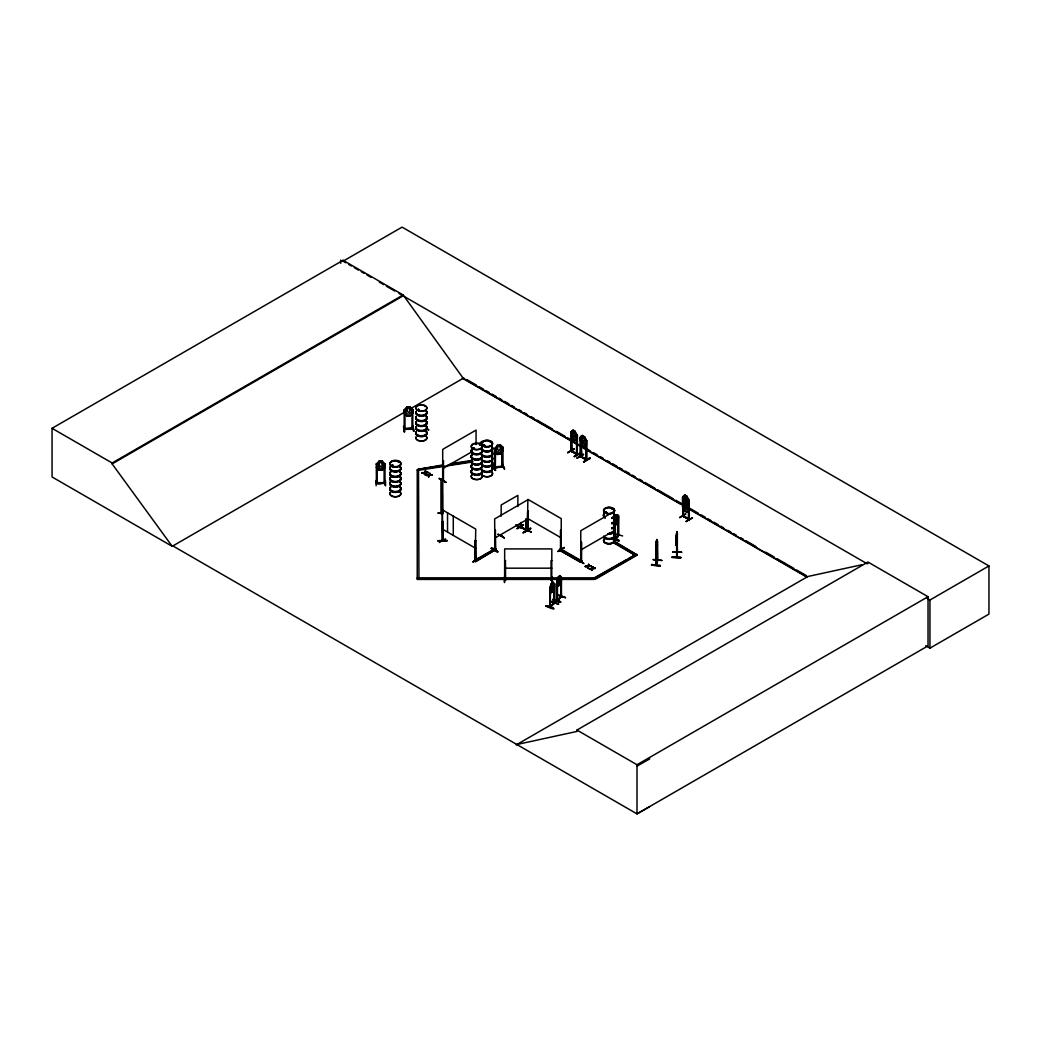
<?xml version="1.0" encoding="UTF-8"?>
<svg xmlns="http://www.w3.org/2000/svg" width="1041" height="1041" viewBox="0 0 1041 1041"><rect width="100%" height="100%" fill="white"/><g stroke="black" fill="none" stroke-linecap="round" stroke-linejoin="round"><path stroke-width="1.5" d="M676.468 536.622L676.689 533.187M676.26 541.112L676.845 531.587L677.418 552.719M676.585 536.609L676.559 535.79L676.637 542.921M676.507 533.356L676.338 537.52M672.07 557.403C699.591 558.028 653.423 556.48 680.879 557.781M676.91 539.967L677.092 532.94M553.825 584.001L554.189 603.481L554.437 602.192M556.974 581.047L557 600.878L561.541 596.571L561.203 577.182M676.403 542.895C676.923 537.729 675.622 542.921 676.338 540.813M676.845 540.747L676.988 535.998L676.507 542.465L676.559 535.79M676.624 541.997L676.39 543.493L676.65 535.79M571.08 431.937L571.704 451.56L571.548 450.792M585.992 440.434L585.927 459.836C588.074 458.222 583.507 459.185 580.995 456.413M684.015 504.469L685.577 503.402L687.125 506.303M687.112 506.16L685.264 502.647L684.588 504.872L685.264 507.787L686.644 507.396L685.941 503.05L687.06 501.593L685.616 502.53L684.132 499.823L685.238 502.777L684.171 504.573M688.4 499.966L688.973 519.667L689.116 500.24L688.322 499.849M651.562 564.469L660.267 565.354M660.189 565.979L651.484 565.081L660.189 565.927M656.311 564.834L657.652 560.253M657.118 560.735L657.691 559.564L657.183 560.071M495.542 448.515L495.334 467.943L495.321 467.214M656.832 548.698L656.194 550.39L657.352 543.975M681.66 552.342L672.863 551.73M677.014 533.499L676.754 531.587M676.429 537.559L676.507 537.703M676.741 556.831L677.04 552.264L676.78 556.545M676.988 552.042L676.663 557.351L676.741 537.572M561.073 596.506L557 600.839L557.416 581.177L556.74 581.477M497.962 534.28L504.365 537.794M618.966 540.708L613.591 539.264M618.966 540.396L613.591 539.004M551.795 583.415L551.795 588.542L552.797 586.421L552.303 582.934L551.873 583.441M676.741 542.855L676.351 545.185L676.741 542.921M657.092 541.216L656.741 539.524L655.765 565.25L657.717 560.318M545.913 606.2C549.726 604.105 561.528 613.253 545.926 606.135M546.122 605.927L553.669 608.569M552.797 599.72C559.928 599.681 566.33 605.289 552.797 599.72L560.344 602.362M553.018 599.473L560.552 602.14M553.044 599.109L560.565 601.802M676.39 539.824L676.65 538.678L676.39 540.396M442.724 512.653L438.066 513.2M442.347 513.825L438.066 513.005L442.49 512.901M443.128 540.24L442.282 539.915M442.646 540.136L442.646 520.877M391.858 465.939L393.069 465.236M391.663 465.509L392.457 465.093M398.248 461.827L398.872 462.269M398.287 461.827L399.054 462.165L398.404 461.996M417.61 409.842L418.339 409.308M417.948 409.855L419.081 410.193L418.768 409.308M419.328 409.842L418.17 409.464M424.572 406.055L425.014 406.328M473.642 447.851L472.926 448.385L474.527 448.137M479.537 444.962L480.174 444.962M479.823 444.416L480.265 444.923M483.284 445.691L484.26 444.988L484.846 445.808M484.481 445.782L483.948 445.652M484.104 445.873L484.898 445.483M490.272 441.579L490.207 441.878M612.082 509.231L612.251 508.867M611.887 508.906L612.394 508.867M615.478 539.277C613.67 538.613 616.545 541.359 618.679 535.113L618.679 515.842C615.738 510.806 612.642 523.05 616.038 524.807L618.38 518.743M439.263 478.821C459.159 489.517 426.198 470.48 445.561 482.386M439.549 478.6L445.847 482.152M491.196 548.412C494.059 546.174 504.573 557.872 491.222 548.347M491.482 548.178L497.832 551.795M577.638 559.642L583.975 563.597L577.365 560.149M481.97 444.598L482.634 442.373M573.708 430.922L573.044 434.487L574.398 436.452L575.1 434.331L573.786 430.883M583.012 436.296L582.348 439.862L583.689 441.826L584.391 439.692L583.077 436.257M685.42 498.886L684.757 502.452L686.097 504.417L686.8 502.283L685.355 498.925M655.791 545.939L655.804 545.471M657.196 541.463L657.339 545.822M656.481 541.138L656.077 565.276L655.934 545.484M661.881 560.579L653.227 559.472M655.765 565.133L657.717 559.668M498.366 445.652L497.455 448.385L498.366 450.779L500.266 449.322L500.266 447.981L499.303 445.509L498.34 445.587M552.914 591.158L551.262 592.602L552.888 591.106L554.45 586.656M556.727 584.495C559.694 591.431 563.571 571.496 559.72 584.665L558.145 586.135L556.597 584.535L558.223 577.013M408.059 407.421L407.122 411.429L409.022 412.496L409.998 409.907L409.022 407.356L408.046 407.369M379.314 464.195L380.251 461.527M676.26 538.119L676.728 537.794M615.517 539.316L615.179 519.914L614.815 539.641L615.257 538.939M618.406 515.776L618.042 535.503L618.692 534.423M676.507 536.362L676.819 556.896M422.086 472.666L424.702 472.653L424.689 474.579L425.418 470.779L424.793 472.718L422.086 473.069L424.793 472.718M424.689 474.579L425.418 472.276L427.994 472.263L425.327 473.004M428.749 476.921L429.985 473.421L428.853 474.67L428.749 476.921L429.985 473.421M587.853 568.087L588.503 566.122L591.158 565.784L588.503 566.525L587.853 568.087L587.866 566.174M591.913 570.039L592.55 568.464L595.218 568.126L592.55 568.867L591.913 570.442L591.418 569.739L591.913 570.442M429.478 473.121L428.853 475.073L426.146 475.412L428.853 474.67M587.358 567.8L588.594 564.3L589.089 564.99L588.594 564.3M588.594 564.703L587.957 566.239L585.25 566.59L587.957 565.836M592.017 568.581L589.31 568.933L592.017 568.581L592.654 566.642L592.641 568.542L595.218 568.529M424.181 474.28L424.702 472.653M428.241 476.622L428.762 474.995L426.146 475.008M589.089 564.586L588.581 566.2L591.158 565.784M591.418 570.143L591.926 568.516L589.31 568.529M592.641 568.542L593.149 566.929M480.929 444L481.996 441.462L480.213 443.258M586.434 443.882L584.391 445.704L582.335 444.52L580.214 440.317L580.214 437.259L580.292 456.544L586.473 460.135L586.499 440.837L585.836 440.538L586.708 440.707L584.391 436.7C576.61 432.015 583.91 454.292 581.216 456.791L580.839 456.166M684.614 501.736L683.56 506.564L686.305 509.973L687.659 508.932L686.735 502.959L684.549 501.775L682.467 503.623L682.532 506.681L684.549 510.936L686.631 512.055M503.05 465.913L494.462 467.123L495.412 466.993M494.462 467.825L502.933 466.602M502.191 466.732L502.191 447.474L503.076 447.591L500.24 444.936M574.203 448.892L567.644 452.692L573.903 449.087M576.974 458.027L583.546 454.253L577.287 457.858M679.643 517.702L685.603 513.981M439.315 542.517L445.47 538.783M523.467 525.041L516.987 528.542M493.421 465.041L495.555 470.389L493.395 465.054M493.369 465.379L495.555 470.389M495.074 470.441L493.005 465.444M412.861 412.665L412.965 409.634L410.024 406.771L407.057 406.953L405.665 412.47L407.604 414.162L409.516 414.045L411.429 412.106L410.024 406.771L407.057 406.953L404.116 410.193L404.129 413.303L407.057 416.179L404.116 413.251M377.115 464.208L376.308 463.961L379.262 461.059L382.203 461.124L379.262 461.059L377.857 464.208L377.857 466.498L379.796 468.307L381.735 468.294L383.648 466.459L382.255 461.046L385.209 464.13L385.209 467.188L382.255 470.259L379.262 470.285L376.308 467.24L379.301 470.194L382.255 470.207L385.105 467.162M403.583 426.485L404.611 431.924L403.648 426.459M403.57 426.797L404.129 431.95M442.256 540.539L442.698 539.928M476.036 559.238L475.086 559.03L476.036 559.941M520.383 523.844L520.318 527.084L526.603 530.611L526.538 519.342M521.216 526.525C520.448 528.229 521.32 527.826 520.942 522.569M527.683 529.804L528.242 530.116M561.229 549.557L561.229 518.613L527.865 499.355L527.371 531.014L528.438 530.624M614.854 539.602L618.315 534.879M376.126 480.382L376.113 485.809M504.482 577.052L504.482 582.479M504.521 582.453L504.521 577.013M577.417 454.579L571.275 451.013L576.948 453.59M581.151 456.739L580.8 437.597M586.239 458.964C570.481 451.078 590.364 461.866 586.135 459.601M682.727 516.128L688.882 519.667L688.322 500.109M683.208 515.711L683.403 516.453L683.56 508.268M688.374 519.355L688.27 518.561L689.181 518.769L689.181 519.537L682.779 516.089L683.534 516.232M689.181 518.834L683.403 515.959L688.27 518.756M494.956 550.012C496.7 548.438 493.317 549.531 495.269 549.544M528.268 530.806L527.865 511.066L528.281 530.806L527.462 530.22M580.995 542.569L580.93 561.867L581.555 561.502L580.24 562.179L559.394 550.142L580.24 561.58L581.646 560.787L581.125 561.828M614.359 523.311L614.359 542.647L613.513 542.816L614.138 523.181L613.735 542.934L614.424 542.53M657.6 560.709L657.639 541.047M549.856 606.448L554.189 602.973M554.346 602.947L549.856 607.15M557.416 583.038L558.418 583.91L559.433 582.96C562.53 581.62 557.586 572.433 561.346 577.13L560.865 596.818M561.242 596.246L560.813 596.22M676.234 539.147L676.403 541.893L676.182 540.097M517.52 525.77L517.898 526.642L517.546 525.809M404.116 429.308L412.9 428.749M412.015 409.542L412.848 409.673L412.015 409.542L411.963 428.983L412.809 428.046M424.767 406.016L424.585 406.419M483.284 445.431L484.104 445.067M490.116 441.905L490.74 441.931M606.018 512.016L605.407 512.797M615.465 519.993L614.737 520.344L618.328 515.646L618.328 535.022M614.724 533.695L622.648 535.959M618.042 534.996L614.854 538.9L615.504 538.704M618.992 540.331L618.796 540.982L613.409 539.576M494.527 448.775L497.377 445.262L500.305 444.897L503.167 447.539L503.167 450.597L500.305 454.058L497.39 454.475L494.501 451.768M503.076 450.584L500.305 454.058M503.011 466.108L502.374 466.238M502.959 447.357L502.972 466.862L503.128 466.082M405.105 409.972L404.22 410.271L407.109 407.083M410.037 415.984L407.096 416.036L410.037 415.984L412.965 412.691M376.335 483.193C379.262 485.692 387.577 480.825 384.077 483.362L384.168 463.922L384.962 463.922L385.053 483.362L376.243 483.414M505.562 579.551C505.314 577.989 503.493 580.774 505.562 580.058L505.458 560.618L504.664 560.618L505.458 560.618M550.975 579.382L551.743 579.121M504.625 579.837L504.664 548.919L551.834 548.919L551.743 580.11C549.921 578.21 552.953 580.722 550.949 580.058M518.08 525.783L517.858 526.616M559.798 575.53L558.171 577.039L557.416 580.748L557.495 600.423M550.142 606.122L550.116 607.293L550.208 587.241L550.116 607.345L554.723 603.025L554.658 583.78L552.823 581.971L551.275 583.494L549.791 587.97L549.804 607.254M554.228 584.17L554.228 603.429L554.658 583.78M561.593 596.532L561.073 597.014L561.541 577.313M558.575 604.014L551.04 601.334M565.458 597.547L557.924 594.879M442.633 480.369L443.336 479.966M443.453 480.187L443.479 460.864L442.698 461.072L443.479 460.864M494.852 549.323L495.503 548.984L494.579 549.245M495.477 549.739L495.425 530.442L494.644 530.65L495.425 530.442M581.62 560.761L580.722 561.034L581.568 560.826L560.605 548.841L559.394 549.544M613.513 542.816L617.807 544.066L613.683 541.71M614.411 542.595L614.138 511.482L580.787 530.741L580.722 561.737L581.62 561.463M481.996 441.462L479.901 443.31M570.989 431.963L573.07 430.011L575.166 431.286L576.115 437.207L574.762 438.248L573.383 437.454L572.016 434.839L573.044 430.141L570.923 431.898L570.923 434.956L573.005 439.211L575.192 440.395L577.143 438.521M577.287 438.547L575.166 440.291M580.214 437.259L582.374 435.372M582.4 435.476C579.473 436.27 581.594 438.066 580.371 437.298M586.577 443.908L584.456 445.665M686.761 508.424L688.856 506.473L686.761 508.424L684.64 507.201L682.623 502.907L682.623 496.791L684.783 494.904L686.904 496.128L689.116 500.24M686.67 512.159L688.687 510.246M405.131 428.71L404.116 428.606L404.142 429.478L404.207 410.037M404.897 428.502L405.014 429.439L404.91 409.972M405.001 428.541L412.106 428.072M412.939 428.215L404.337 428.814M404.337 429.491L412.939 428.918L412.717 427.994M495.412 448.671L494.553 448.554L495.412 448.437M618.406 534.332L618.718 534.358M615.179 539.667L615.127 519.602M392.197 465.34L392.457 465.9M473.043 448.137L473.785 448.489M474.045 448.411L473.785 448.658M483.531 445.418L483.974 445.028M606.526 512.523L605.55 512.198L606.018 512.849M606.838 512.706L605.459 512.706M550.247 606.578L550.52 587.202L551.366 583.533M376.335 482.49L377.193 482.504M377.102 483.206L377.102 463.948L376.308 464.13M504.573 579.173L505.432 579.369M505.536 580.084C503.623 579.486 506.499 580.657 505.536 579.147M551.808 580.071L551.131 579.824M384.363 464.169L384.962 463.922M504.221 537.937L499.368 534.567M521.138 527.774L516.115 524.885M443.05 479.758L443.336 479.263M442.945 521.866L442.386 521.541L442.932 541.164L443.167 521.736M475.386 559.616L475.386 540.357L475.958 559.941M475.958 540.682L475.164 540.474M527.371 531.014L527.995 511.391M527.436 530.975L527.657 511.834L528.438 511.391M517.312 528.776L523.532 524.742L517.312 528.373M521.007 526.915L526.408 529.869M525.367 528.672L531.313 532.068M479.068 557.872L472.809 561.854L478.092 559.082M526.186 518.886L525.887 530.233L526.837 530.455L526.759 519.212M529.869 528.386C508.255 541.906 545.523 519.485 523.961 532.55M477.819 558.874L473.161 562.036M523.61 532.367L530.455 528.334M560.657 549.258L560.657 529.999L560.917 549.687M561.008 549.01L560.592 548.516M558.08 551.496L564.326 547.488L558.132 551.47M558.106 551.131L564.339 547.527M613.891 542.179L613.787 542.244M172.962 545.965L172.286 546.369L52.05 476.947L52.05 428.306L343.062 260.289L403.14 294.967L463.219 378.299L683.638 505.562M343.062 260.289L343.062 261.187L402.073 227.12L988.95 565.953L988.95 614.099L929.938 648.166L925.722 645.719M52.05 428.306L112.129 462.985L403.14 294.967M649.74 806.619L637.001 813.88L172.884 545.926L172.194 546.317L112.129 463.883L403.14 295.865M172.194 546.317L404.311 412.314M411.312 408.254L463.896 377.909M442.698 468.632L471.898 451.781M571.483 431.989L571.08 451.26L577.195 454.722L577.417 435.346L576.636 435.138L576.636 454.475M575.087 431.325L577.287 435.489L577.182 454.774M571.054 434.917L573.11 439.107M567.67 452.666L574.203 449.165M571.704 451.052L577.182 454.071M571.626 451.56L571.86 435.346M576.571 454.357L576.857 438.222M580.54 452.549L574.242 456.505L580.839 453.056M580.852 453.095L574.593 456.687M574.242 456.505L580.553 452.861M577.235 458.17L583.494 454.527M585.862 459.732L586.148 443.596M583.598 461.84C603.038 450.259 570.39 469.244 590.143 458.443M589.792 457.858L583.884 462.061M527.995 499.68L494.644 518.938L494.904 550.038M494.644 538.197L527.995 518.938M474.215 560.579L495.061 548.542L496.284 549.245L475.425 561.893L474.215 560.579L475.425 561.281L496.284 549.245M474.215 561.19L495.061 549.154L496.284 549.856M559.394 550.142L560.605 549.44L560.657 529.999M580.787 549.999L614.138 530.741M682.623 496.791L682.779 516.167M682.688 496.856L683.56 497.025L682.779 496.83M684.64 498.04L686.8 499.29L687.815 502.868L687.815 505.158L686.461 506.199L683.716 502.803L685.42 495.828L686.175 496.18M684.679 498.145L682.558 499.888L684.718 504.104C690.938 507.709 687.515 499.342 686.097 496.219M686.735 499.329L688.921 503.48M626.305 559.98L594.333 578.432L595.543 579.134L637.248 555.061L615.179 541.723L613.969 542.426L634.815 555.061L613.969 543.025L614.203 541.71M682.688 502.92L684.64 507.201L686.826 508.385M613.969 543.025L615.179 542.322L637.248 555.061M682.597 506.642L684.614 510.897L686.735 512.12M688.27 519.264L688.83 507.214L686.735 502.959L688.752 507.253M685.954 521.411L692.265 517.767M629.076 558.366L633.253 555.959M417.233 577.833L594.333 577.833L595.543 578.536L637.248 554.463M516.18 744.914L807.881 576.493L861.623 564.808M516.856 744.51L576.935 731.446L576.935 730.053L867.947 562.036L928.025 596.714L928.025 645.862L637.001 813.88L637.001 764.732L928.025 596.714M867.947 563.428L867.27 563.832L398.95 293.445M927.154 598.406L929.938 600.019L988.95 565.953M637.001 766.137L649.74 758.876M426.25 428.528L428.814 429.959L426.25 428.124M443.141 480.005L442.972 479.758M581.216 561.372L581.346 542.114M418.729 409.868L418.339 409.555M392.73 465.613L392.756 465.054M393.03 465.834L391.897 465.834M483.74 445.353L484.559 445.418M605.784 512.341L606.682 512.562L605.888 512.575M677.079 551.6L676.975 552.706M443.167 480.018L443.271 460.747M443.024 480.435L442.919 461.202M501.359 535.074L501.372 536.102L501.71 535.191M501.359 535.777L501.15 535.204M606.291 512.849L606.291 512.016M502.348 447.682L503.037 447.539M412.757 428.957L412.809 409.49M571.223 450.324L571.821 450.636M580.527 455.698L581.125 455.997M472.744 461.918L418.95 470.246L418.508 469.283L442.243 465.015M450.154 463.779L472.302 460.356M420.083 469.036L431.169 467.318M434.331 466.836L442.243 465.613M453.316 463.896L458.066 463.167M461.228 462.672L464.39 462.178M467.552 461.697L470.714 461.202M442.685 465.965L417.233 469.634L417.233 579.421L556.961 579.421M447.435 465.236L472.744 461.319M494.527 451.833L497.442 454.383L500.279 454.006M502.504 464.143L504.625 469.101L502.504 464.104M503.037 466.797L494.54 467.995L494.553 448.554M427.994 472.666L425.418 472.679L427.994 472.263M422.086 473.069L424.702 473.056M429.478 474.618L432.054 475.008L429.386 475.347M432.054 475.008L429.478 475.021L432.054 474.605M426.146 475.412L428.762 475.399M585.25 566.187L591.158 566.187M585.25 566.59L587.866 566.577M592.641 568.139L595.218 568.126M589.31 568.933L591.926 568.516M405.001 410.193L404.233 410.219M525.08 528.776L531.378 532.367M617.521 544.17L613.722 541.984M377.011 483.44L377.193 482.881M412.926 426.263L413.902 431.338L412.913 426.224M502.933 465.9L503.05 466.602M495.295 467.695L495.49 467.357M494.735 468.021L494.618 448.723M520.526 526.186L520.903 526.681M520.526 526.889L526.317 529.414L526.499 530.572M527.969 529.635L528.503 530.689M571.392 451.078L571.288 435.021M580.592 456.426L580.592 440.382M683 515.959L683 496.7M502.296 466.915L502.191 447.474M428.489 430.05L426.303 428.411M380.264 461.579L381.227 461.579L382.216 465.522L381.227 466.719L379.314 465.535M385.027 480.721L385.131 485.431M376.4 482.712L385.04 482.686L376.243 482.712M442.347 494.566L442.386 540.878L443.245 540.305M438.079 540.93C465.874 540.045 419.562 540.865 446.927 540.917M438.079 540.669L446.914 540.656M551.131 580.084L551.04 560.618L551.834 560.618M552.081 582.466L551.964 577.052M417.233 470.246L418.95 470.246M442.685 478.886L440.955 478.886L440.955 513.525L442.685 513.525M440.955 512.927L442.685 512.927M504.664 568.178L551.834 568.178M417.233 578.822L594.333 578.822M560.214 579.421L594.333 579.421L594.333 577.833L636.025 554.359M561.073 596.311L556.688 600.787L557 581.581M676.741 531.691L676.871 533.851M676.767 532.641L676.546 540.188L676.39 539.472M676.858 536.518L676.806 539.993M676.103 540.982L676.038 544.547M676.507 542.361L676.364 541.034M672.837 551.912L681.686 552.185L672.837 552.042M672.096 557.156L680.918 557.547M376.4 483.414L376.308 463.961M473.629 448.645L473.278 448.476M685.863 514.085L679.695 517.39M656.741 539.524L656.298 548.126L655.947 547.397M656.65 540.578L656.207 545.627M656.194 541.229L656.09 545.965M504.156 468.775L502.035 463.818M616.727 515.152L616.337 520.799L616.428 515.685M617.118 523.259L615.921 524.885L614.776 523.311M613.565 539.355L618.992 540.721M385.482 480.669L385.573 485.809M561.125 577.703L559.694 575.608M552.797 582.075L553.565 586.643L552.537 589.427L551.535 590.377L550.52 589.492M549.713 591.002L551.34 592.628M557.729 595.036L565.484 597.586M558.588 604.04L550.806 601.607M558.379 604.183L550.845 601.503M520.617 526.889L526.759 530.416M560.956 549.739L560.448 548.75M613.578 523.519L613.8 523.636A5.478 3.162 0 0 1 611.822 527.956M495.503 549.687L495.204 530.324M518.106 525.731L517.767 526.642M515.868 525.145L521.307 528.073M498.079 534.215L504.391 537.846M343.062 261.187L345.859 262.8M348.657 264.414L351.455 266.028M354.239 267.641L358.429 270.061M361.227 271.675L364.025 273.289M366.822 274.902L371.012 277.322M379.392 282.163L383.582 284.583M386.38 286.197L394.76 291.025M577.195 435.463L576.532 434.904M686.865 505.197L684.809 504.013L682.623 499.953L684.744 498.105L686.097 501.359L686.8 499.238M466.706 379.523L476.531 385.196M479.341 386.823L483.558 389.256M486.355 390.869L489.166 392.496M491.977 394.11L496.193 396.543M499.003 398.169L501.801 399.796M504.612 401.41L508.828 403.843M511.638 405.47L514.436 407.083M518.652 409.516L521.463 411.143M524.274 412.757L527.071 414.383M531.287 416.816L534.098 418.43M536.909 420.057L552.355 428.97M556.558 431.403L564.99 436.27M567.787 437.884L577.625 443.557M580.423 445.184L584.639 447.617M587.449 449.231L590.26 450.857M593.071 452.484L597.274 454.904M600.084 456.531L602.895 458.157M607.098 460.577L609.909 462.204M612.72 463.831L616.936 466.264M619.746 467.877L622.544 469.504M625.355 471.118L629.571 473.551M632.381 475.177L635.179 476.791M639.395 479.224L642.206 480.851M645.017 482.464L654.841 488.138M657.652 489.764L673.098 498.678M675.895 500.305L682.922 504.351M689.936 508.411L698.368 513.278M701.166 514.892L705.382 517.325M708.192 518.952L711.003 520.565M713.814 522.192L718.017 524.625M720.827 526.239L723.638 527.865M727.841 530.298L730.652 531.912M733.463 533.539L736.273 535.152M740.489 537.585L743.287 539.212M746.098 540.826L755.922 546.512M765.76 552.185L774.179 557.039M776.989 558.666L793.841 568.386M796.638 570.013L806.476 575.686M689.259 508.802L807.191 576.896M462.295 378.169L680.632 504.221M689.077 509.101L807.4 577.417M527.865 518.613L561.229 537.872M593.149 567.332L592.654 566.642M560.605 549.44L580.058 560.683M442.386 509.843L475.737 529.101L475.203 559.798M442.386 529.101L475.737 548.36M576.935 730.053L637.001 764.732M683.26 496.96L683.403 516.453M442.412 540.865L442.347 482.399M525.965 530.272L525.978 519.017M586.682 459.914L586.708 440.707M686.292 521.593L692.551 517.976M581.307 440.213L582.687 442.815L584.053 443.609L585.406 442.568L584.482 436.595L586.512 440.89M413.472 431.26L412.496 425.925M500.253 444.988L501.658 450.076L499.797 452.158L497.923 452.419L496.023 450.87L497.377 445.262M418.508 468.684L418.95 578.432M656.298 550.403L655.687 545.939M565.25 597.69L557.69 595.14M676.403 542.908L676.325 537.794L676.273 538.652M560.709 577.534L560.813 596.922M379.262 461.059L379.301 470.142M552.446 582.518L551.899 577.013M929.938 600.019L929.938 648.166M677.379 533.057L677.314 552.823M661.868 560.292L653.149 559.785M657.339 550.637L657.483 560.813M657.261 540.904L657.183 560.774M581.555 542.244L581.568 561.58M521.164 522.439L521.229 527.293M520.591 523.727L520.591 526.928M517.858 506.603L517.858 495.373L501.176 505.002L501.176 516.232M494.852 530.767L494.852 550.025M476.062 444.559L476.062 430.115L442.698 449.374L442.659 513.877M475.386 540.357L475.49 559.629M453.277 516.128L453.277 535.386M447.539 512.823L447.539 532.081M425.925 471.066L425.418 470.779M340.706 260.107L340.706 263.295M112.129 462.985L112.129 463.883M426.172 410.57A5.517 3.188 0 0 1 422.112 415.32A5.517 3.188 0 0 1 416.062 411.338M426.172 416.777A5.517 3.188 0 0 1 422.112 421.527A5.517 3.188 0 0 1 416.062 417.545M426.237 416.439A5.595 3.227 0 0 1 422.125 421.254A5.595 3.227 0 0 1 415.997 417.22M426.237 416.166A5.595 3.227 0 0 1 422.125 420.98A5.595 3.227 0 0 1 415.997 416.947M426.172 415.88A5.517 3.188 0 0 1 422.112 420.629A5.517 3.188 0 0 1 416.062 416.647M426.237 411.13A5.595 3.227 0 0 1 422.125 415.945A5.595 3.227 0 0 1 415.997 411.911M426.237 410.857A5.595 3.227 0 0 1 422.125 415.671A5.595 3.227 0 0 1 415.997 411.637M426.172 411.455A5.517 3.188 0 0 1 422.112 416.205A5.517 3.188 0 0 1 416.062 412.223M426.172 421.28A5.517 3.188 0 0 1 422.112 426.029A5.517 3.188 0 0 1 416.062 422.047M426.146 420.928A5.478 3.162 0 0 1 422.815 425.574A5.478 3.162 0 0 1 415.906 422.516M426.185 421.045A5.53 3.188 0 0 1 422.112 425.808A5.53 3.188 0 0 1 416.049 421.813M426.185 421.449A5.53 3.188 0 0 1 422.112 426.198A5.53 3.188 0 0 1 416.049 422.217M426.172 426.602A5.517 3.188 0 0 1 422.112 431.351A5.517 3.188 0 0 1 416.062 427.37M426.172 425.717A5.517 3.188 0 0 1 422.112 430.467A5.517 3.188 0 0 1 416.062 426.485M426.172 431.924A5.517 3.188 0 0 1 422.112 436.673A5.517 3.188 0 0 1 416.062 432.692M426.237 431.586A5.595 3.227 0 0 1 422.125 436.4A5.595 3.227 0 0 1 415.997 432.366M426.237 431.312A5.595 3.227 0 0 1 422.125 436.127A5.595 3.227 0 0 1 415.997 432.093M426.237 426.276A5.595 3.227 0 0 1 422.125 431.091A5.595 3.227 0 0 1 415.997 427.057M426.237 426.003A5.595 3.227 0 0 1 422.125 430.818A5.595 3.227 0 0 1 415.997 426.784M426.172 431.026A5.517 3.188 0 0 1 422.112 435.776A5.517 3.188 0 0 1 416.062 431.794M426.172 436.387A5.517 3.188 0 0 1 422.112 441.137A5.517 3.188 0 0 1 416.062 437.155M426.185 436.192A5.53 3.188 0 0 1 422.112 440.955A5.53 3.188 0 0 1 416.049 436.96M426.146 421.722A5.478 3.162 0 0 1 422.815 426.368A5.478 3.162 0 0 1 415.906 423.31M400.225 472.185A5.595 3.227 0 0 1 395.385 477.025A5.595 3.227 0 0 1 390.544 472.185M400.16 472.51A5.517 3.188 0 0 1 395.385 477.299A5.517 3.188 0 0 1 390.609 472.51M400.173 476.778A5.53 3.188 0 0 1 395.385 481.567A5.53 3.188 0 0 1 390.596 476.778M400.173 477.012A5.53 3.188 0 0 1 395.385 481.801A5.53 3.188 0 0 1 390.596 477.012M400.225 466.875A5.595 3.227 0 0 1 395.385 471.716A5.595 3.227 0 0 1 390.544 466.875M400.147 471.625A5.504 3.175 0 0 1 395.385 476.401A5.504 3.175 0 0 1 390.609 471.625M400.16 467.201A5.517 3.188 0 0 1 395.385 471.976A5.517 3.188 0 0 1 390.609 467.201M400.225 471.911A5.595 3.227 0 0 1 395.385 476.752A5.595 3.227 0 0 1 390.544 471.911M400.225 466.602A5.595 3.227 0 0 1 395.385 471.443A5.595 3.227 0 0 1 390.544 466.602M400.16 466.316A5.517 3.188 0 0 1 395.385 471.092A5.517 3.188 0 0 1 390.609 466.316M400.225 487.331A5.595 3.227 0 0 1 395.385 492.172A5.595 3.227 0 0 1 390.544 487.331M400.16 487.656A5.517 3.188 0 0 1 395.385 492.445A5.517 3.188 0 0 1 390.609 487.656M400.173 491.925A5.53 3.188 0 0 1 395.385 496.713A5.53 3.188 0 0 1 390.596 491.925M400.147 477.468A5.491 3.175 0 0 1 395.385 482.23A5.491 3.175 0 0 1 390.622 477.468M400.16 492.12A5.517 3.188 0 0 1 395.385 496.895A5.517 3.188 0 0 1 390.609 492.12M400.173 477.194A5.53 3.188 0 0 1 395.385 481.97A5.53 3.188 0 0 1 390.596 477.194M400.225 482.022A5.595 3.227 0 0 1 395.385 486.863A5.595 3.227 0 0 1 390.544 482.022M400.147 486.772A5.504 3.175 0 0 1 395.385 491.547A5.504 3.175 0 0 1 390.609 486.772M400.147 482.347A5.504 3.175 0 0 1 395.385 487.123A5.504 3.175 0 0 1 390.609 482.347M400.225 487.058A5.595 3.227 0 0 1 395.385 491.899A5.595 3.227 0 0 1 390.544 487.058M400.225 481.749A5.595 3.227 0 0 1 395.385 486.589A5.595 3.227 0 0 1 390.544 481.749M400.147 481.463A5.504 3.175 0 0 1 395.385 486.225A5.504 3.175 0 0 1 390.609 481.463M491.82 456.765A5.53 3.188 0 0 1 489.153 461.306A5.53 3.188 0 0 1 481.697 459.185M491.794 456.947A5.491 3.175 0 0 1 489.14 461.462A5.491 3.175 0 0 1 481.723 459.354M491.807 452.484A5.517 3.188 0 0 1 489.79 456.843A5.517 3.188 0 0 1 482.256 455.672M491.794 446.29A5.504 3.175 0 0 1 489.14 450.818A5.504 3.175 0 0 1 481.71 448.697M491.873 451.885A5.595 3.227 0 0 1 489.166 456.478A5.595 3.227 0 0 1 481.632 454.331M491.807 451.599A5.517 3.188 0 0 1 489.14 456.127A5.517 3.188 0 0 1 481.697 454.019M491.873 446.849A5.595 3.227 0 0 1 489.166 451.443A5.595 3.227 0 0 1 481.632 449.296M491.873 446.576A5.595 3.227 0 0 1 489.166 451.169A5.595 3.227 0 0 1 481.632 449.022M491.873 452.158A5.595 3.227 0 0 1 489.83 456.57A5.595 3.227 0 0 1 482.191 455.385M491.807 447.175A5.517 3.188 0 0 1 489.79 451.521A5.517 3.188 0 0 1 482.256 450.363M491.794 467.643A5.504 3.175 0 0 1 489.14 472.159A5.504 3.175 0 0 1 481.71 470.051M491.82 471.911A5.53 3.188 0 0 1 489.153 476.453A5.53 3.188 0 0 1 481.697 474.332M491.82 472.08A5.53 3.188 0 0 1 489.153 476.622A5.53 3.188 0 0 1 481.697 474.501M491.794 461.436A5.504 3.175 0 0 1 489.14 465.965A5.504 3.175 0 0 1 481.71 463.844M491.873 467.305A5.595 3.227 0 0 1 489.166 471.898A5.595 3.227 0 0 1 481.632 469.751M491.807 466.745A5.517 3.188 0 0 1 489.14 471.274A5.517 3.188 0 0 1 481.697 469.166M491.794 462.321A5.504 3.175 0 0 1 489.14 466.849A5.504 3.175 0 0 1 481.71 464.741M491.873 461.996A5.595 3.227 0 0 1 489.166 466.589A5.595 3.227 0 0 1 481.632 464.442M491.794 457.428A5.504 3.175 0 0 1 489.14 461.957A5.504 3.175 0 0 1 481.71 459.849M491.82 457.155A5.53 3.188 0 0 1 489.153 461.697A5.53 3.188 0 0 1 481.697 459.575M491.873 467.032A5.595 3.227 0 0 1 489.83 471.443A5.595 3.227 0 0 1 482.191 470.259M491.873 461.723A5.595 3.227 0 0 1 489.83 466.134A5.595 3.227 0 0 1 482.191 464.95M481.554 454.982A5.595 3.227 0 0 1 476.7 459.823A5.595 3.227 0 0 1 471.859 454.982M481.476 455.32A5.504 3.175 0 0 1 476.7 460.083A5.504 3.175 0 0 1 471.937 455.32M481.489 459.575A5.53 3.188 0 0 1 476.7 464.364A5.53 3.188 0 0 1 471.924 459.575M481.489 459.771A5.517 3.188 0 0 1 476.7 464.559A5.517 3.188 0 0 1 471.924 459.771M481.554 449.673A5.595 3.227 0 0 1 476.7 454.514A5.595 3.227 0 0 1 471.859 449.673M481.489 454.423A5.517 3.188 0 0 1 476.7 459.198A5.517 3.188 0 0 1 471.924 454.423M481.489 449.998A5.517 3.188 0 0 1 476.7 454.774A5.517 3.188 0 0 1 471.924 449.998M481.554 454.709A5.595 3.227 0 0 1 476.7 459.549A5.595 3.227 0 0 1 471.859 454.709M481.554 449.4A5.595 3.227 0 0 1 476.7 454.24A5.595 3.227 0 0 1 471.859 449.4M481.489 449.113A5.517 3.188 0 0 1 476.7 453.889A5.517 3.188 0 0 1 471.924 449.113M481.554 470.129A5.595 3.227 0 0 1 476.7 474.969A5.595 3.227 0 0 1 471.859 470.129M481.476 470.467A5.504 3.175 0 0 1 476.7 475.23A5.504 3.175 0 0 1 471.937 470.467M481.489 474.722A5.53 3.188 0 0 1 476.7 479.511A5.53 3.188 0 0 1 471.924 474.722M481.463 460.265A5.491 3.175 0 0 1 476.7 465.028A5.491 3.175 0 0 1 471.95 460.265M481.489 474.917A5.517 3.188 0 0 1 476.7 479.693A5.517 3.188 0 0 1 471.924 474.917M481.489 459.979A5.53 3.188 0 0 1 476.7 464.767A5.53 3.188 0 0 1 471.924 459.979M481.554 464.82A5.595 3.227 0 0 1 476.7 469.66A5.595 3.227 0 0 1 471.859 464.82M481.489 469.569A5.517 3.188 0 0 1 476.7 474.345A5.517 3.188 0 0 1 471.924 469.569M481.489 465.145A5.517 3.188 0 0 1 476.7 469.92A5.517 3.188 0 0 1 471.924 465.145M481.554 469.855A5.595 3.227 0 0 1 476.7 474.696A5.595 3.227 0 0 1 471.859 469.855M481.554 464.546A5.595 3.227 0 0 1 476.7 469.387A5.595 3.227 0 0 1 471.859 464.546M481.489 464.26A5.517 3.188 0 0 1 476.7 469.036A5.517 3.188 0 0 1 471.924 464.26M610.494 513.916A5.491 3.175 0 0 1 603.663 510.298A5.491 3.175 0 0 1 612.225 508.255A5.491 3.175 0 0 1 611.822 513.603M613.917 513.838A5.595 3.227 0 0 1 611.874 518.249M605.12 517.728A5.595 3.227 0 0 1 604.235 513.838M613.852 514.163A5.517 3.188 0 0 1 611.835 518.509M605.172 518.015A5.517 3.188 0 0 1 604.3 514.163M613.917 513.564A5.595 3.227 0 0 1 611.874 517.976M605.12 517.455A5.595 3.227 0 0 1 604.235 513.564M613.852 513.278A5.517 3.188 0 0 1 611.835 517.624M605.172 517.117A5.517 3.188 0 0 1 604.3 513.278M613.852 518.587A5.517 3.188 0 0 1 611.835 522.933M613.917 518.873A5.595 3.227 0 0 1 611.874 523.285M613.839 519.485A5.504 3.175 0 0 1 611.822 523.818M613.917 519.147A5.595 3.227 0 0 1 611.874 523.558M613.839 523.974A5.491 3.175 0 0 1 611.822 528.308M613.826 538.783A5.478 3.162 0 0 1 609.076 543.532A5.478 3.162 0 0 1 604.327 538.783M613.839 534.632A5.504 3.175 0 0 1 611.184 539.16A5.504 3.175 0 0 1 603.754 537.039M613.917 534.293A5.595 3.227 0 0 1 611.21 538.887A5.595 3.227 0 0 1 603.676 536.74M613.917 534.02A5.595 3.227 0 0 1 611.21 538.613A5.595 3.227 0 0 1 603.676 536.466M613.852 533.734A5.517 3.188 0 0 1 611.184 538.275A5.517 3.188 0 0 1 603.741 536.154M613.852 529.309A5.517 3.188 0 0 1 613.448 532.836A5.517 3.188 0 0 1 607.645 533.981M613.917 528.711A5.595 3.227 0 0 1 609.076 533.552M613.852 528.425A5.517 3.188 0 0 1 609.076 533.2M613.917 528.984A5.595 3.227 0 0 1 613.513 532.563A5.595 3.227 0 0 1 607.632 533.708M613.865 524.157A5.53 3.188 0 0 1 611.835 528.516M613.839 524.417A5.491 3.175 0 0 1 611.822 528.75M615.947 515.776L615.361 521.84L616.142 522.634C618.211 521.762 618.471 511.3 616.038 515.802M558.679 576.948L558.679 582.075L559.681 579.954L559.186 576.467L558.77 576.974M684.744 495.048L683.716 499.745L686.461 503.141L687.815 502.113L687.815 499.823L686.865 496.193L684.783 494.904M476.062 441.813L476.062 441.813M676.143 544.456L676.26 545.185L676.143 544.456M418.625 410.661A5.53 3.188 0 0 0 426.927 407.89A5.53 3.188 0 0 0 418.625 405.131A5.53 3.188 0 0 0 418.625 410.661M418.651 410.896A5.491 3.175 0 0 0 426.888 408.15A5.491 3.175 0 0 0 418.651 405.404A5.491 3.175 0 0 0 418.651 410.896M392.626 466.225A5.53 3.188 0 0 0 400.915 463.466A5.53 3.188 0 0 0 392.626 460.695A5.53 3.188 0 0 0 392.626 466.225M392.626 466.654A5.504 3.175 0 0 0 400.889 463.896A5.504 3.175 0 0 0 392.626 461.15A5.504 3.175 0 0 0 392.626 466.654M391.494 466.134A5.491 3.175 0 0 0 400.694 464.715A5.491 3.175 0 0 0 393.966 460.825A5.491 3.175 0 0 0 391.494 466.134M484.273 446.173A5.504 3.175 0 0 0 492.536 443.414A5.504 3.175 0 0 0 484.273 440.655A5.504 3.175 0 0 0 484.273 446.173M484.273 446.628A5.504 3.175 0 0 0 492.536 443.869A5.504 3.175 0 0 0 484.273 441.124A5.504 3.175 0 0 0 484.273 446.628M483.128 445.86A5.53 3.188 0 0 0 492.367 444.429A5.53 3.188 0 0 0 485.6 440.512A5.53 3.188 0 0 0 483.128 445.86M473.941 448.996A5.517 3.188 0 0 0 482.217 446.238A5.517 3.188 0 0 0 473.941 443.479A5.517 3.188 0 0 0 473.941 448.996M473.954 449.439A5.491 3.175 0 0 0 482.204 446.693A5.491 3.175 0 0 0 473.954 443.947A5.491 3.175 0 0 0 473.954 449.439M606.33 513.161A5.491 3.175 0 0 0 614.567 510.415A5.491 3.175 0 0 0 606.33 507.67A5.491 3.175 0 0 0 606.33 513.161M606.317 513.356A5.53 3.188 0 0 0 614.606 510.584A5.53 3.188 0 0 0 606.317 507.826A5.53 3.188 0 0 0 606.317 513.356M609.076 543.857A5.517 3.188 0 0 0 613.852 539.082A5.517 3.188 0 0 1 609.076 543.87A5.517 3.188 0 0 1 604.3 539.082A5.517 3.188 0 0 0 609.076 543.857"/></g></svg>
